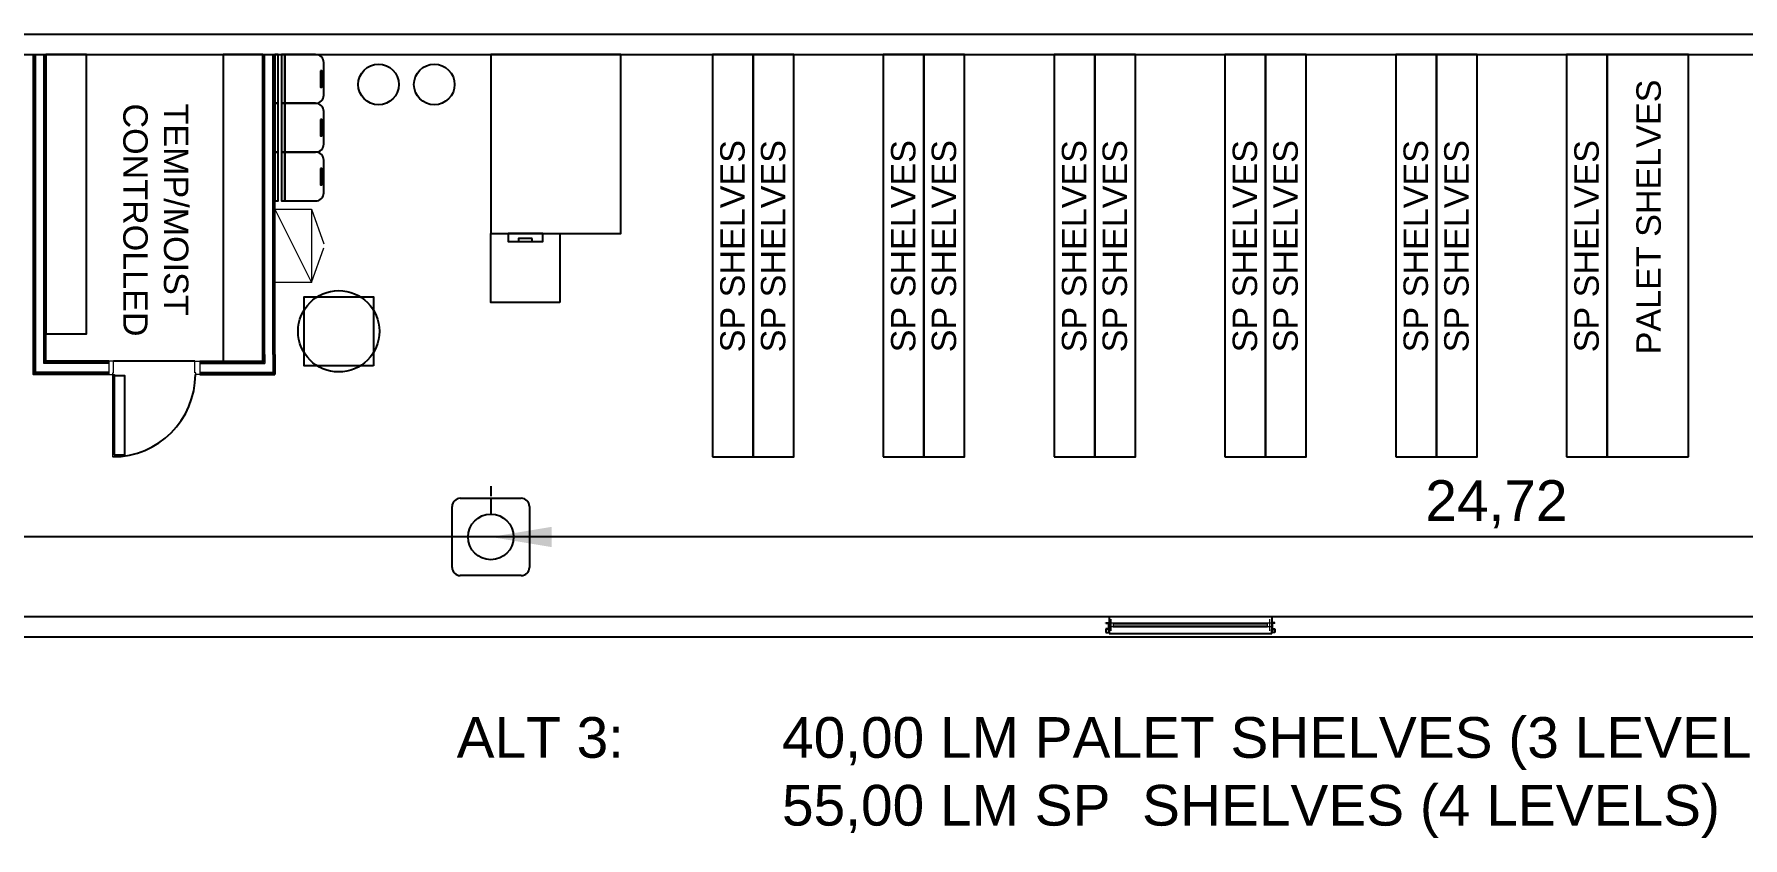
# Model space of a CAD drawing. Header units: millimetres. Extents: x 8.2 to 67, y 11.5 to 35.1.
# Drawn here: x 24.16 to 45.16, y 11.5 to 21.38 of the extents above; entities that cross this region are included whole.
import ezdxf

# ---------------------------------------------------------------- set-up
doc = ezdxf.new("R2010")
doc.units = ezdxf.units.MM
doc.layers.add('Cimentacion', color=7, linetype='Continuous', lineweight=0)
doc.layers.add('Techo baja', color=7, linetype='Continuous', lineweight=0)
doc.layers.add('MAPAS', color=7, linetype='Continuous')
doc.layers.add('sensores-almacen', color=50, linetype='Continuous')
doc.styles.get("Standard").update_dxf_attribs({"font": 'arial.ttf'})
doc.dimstyles.new('ISO-25', dxfattribs={"dimtxt": 0.5, "dimasz": 0.75, "dimexe": 0.5, "dimexo": 0.625, "dimgap": 0.1, "dimtad": 1, "dimtoh": 1, "dimtxsty": 'Standard', "dimcen": 2.5, "dimadec": 0, "dimazin": 0, "dimtfac": 1, "dimtmove": 0, "dimatfit": 3, "dimfxl": 1, "dimarcsym": 0})

# ---------------------------------------------------------------- blocks, each defined once
blk = doc.blocks.new('sensor-almacen')
at = {"layer": 'sensores-almacen'}
for p, q in [((3082.185, 1620.139), (3082.935, 1620.139)), ((3082.085, 1619.289), (3082.085, 1620.039)), ((3083.035, 1620.039), (3083.035, 1619.289)), ((3082.935, 1619.189), (3082.185, 1619.189))]:
    blk.add_line(p, q, dxfattribs=at)
blk.add_lwpolyline([(3082.56, 1620.139), (3082.56, 1619.944)], dxfattribs=at)
blk.add_circle((3082.56, 1619.664), 0.28, dxfattribs=at)
for centre, start, end in [((3082.185, 1620.039), 90, 180), ((3082.935, 1620.039), 0, 90), ((3082.185, 1619.289), 180, 270), ((3082.935, 1619.289), 270, 0)]:
    blk.add_arc(centre, 0.1, start, end, dxfattribs=at)
blk = doc.blocks.new('*D70')
at = {"layer": 'Defpoints', "color": 0, "transparency": 16777216}
for p in [(29.77, 15.198), (29.77, 15.198), (54.495, 15.198)]:
    blk.add_point(p, dxfattribs=at)
at = {"layer": 'MAPAS', "color": 0, "lineweight": -2, "transparency": 16777216}
for p, q in [((29.77, 15.823), (29.77, 15.698)), ((53.745, 15.198), (30.52, 15.198)), ((54.495, 14.573), (54.495, 14.698))]:
    blk.add_line(p, q, dxfattribs=at)
at = {"layer": 'MAPAS', "color": 0, "transparency": 16777216}
for points in [[(30.52, 15.323), (30.52, 15.073), (29.77, 15.198)], [(53.745, 15.323), (53.745, 15.073), (54.495, 15.198)]]:
    blk.add_solid(points, dxfattribs=at)
at = {"layer": 'MAPAS', "color": 0, "transparency": 16777216, "insert": (42.132, 15.599), "char_height": 0.5, "attachment_point": 5}
blk.add_mtext('24,72', dxfattribs=at)

msp = doc.modelspace()

# ---------------------------------------------------------------- linework, layer by layer
for p, q in [((25.15, 21.128), (28.65, 21.128)), ((26.133, 17.357), (25.133, 17.357)), ((45.245, 15.198), (16.937, 15.198)), ((37.33, 14.137), (37.33, 14.142)), ((37.37, 14.215), (37.37, 14.012)), ((37.37, 14.215), (37.37, 14.012)), ((39.37, 14.215), (37.37, 14.215)), ((39.37, 14.215), (39.37, 14.012)), ((39.41, 14.137), (39.41, 14.142)), ((37.33, 14.067), (37.33, 14.062)), ((37.37, 14.012), (39.37, 14.012)), ((39.41, 14.067), (39.41, 14.062))]:
    msp.add_line(p, q)
for points in [[(65.745, 21.378), (65.745, 13.965), (10.995, 13.965), (10.995, 21.378)], [(65.495, 21.128), (65.495, 14.215), (11.245, 14.215), (11.245, 21.128)], [(24.8, 21.128), (24.3, 21.128), (24.3, 17.693), (24.8, 17.693)], [(26.966, 21.128), (26.48, 21.128), (26.48, 17.357), (26.966, 17.357)], [(27.116, 21.128), (27.116, 20.528), (27.156, 20.528), (27.156, 21.128)], [(27.196, 21.128), (27.196, 20.528), (27.236, 20.528), (27.236, 21.128)], [(29.77, 21.128), (29.77, 18.928), (31.37, 18.928), (31.37, 21.128)], [(32.495, 16.182), (32.995, 16.182), (32.995, 21.128), (32.495, 21.128)], [(32.995, 16.182), (33.495, 16.182), (33.495, 21.128), (32.995, 21.128)], [(34.595, 16.182), (35.095, 16.182), (35.095, 21.128), (34.595, 21.128)], [(35.095, 16.182), (35.595, 16.182), (35.595, 21.128), (35.095, 21.128)], [(36.695, 16.182), (37.195, 16.182), (37.195, 21.128), (36.695, 21.128)], [(37.195, 16.182), (37.695, 16.182), (37.695, 21.128), (37.195, 21.128)], [(38.795, 16.182), (39.295, 16.182), (39.295, 21.128), (38.795, 21.128)], [(39.295, 16.182), (39.795, 16.182), (39.795, 21.128), (39.295, 21.128)], [(40.895, 16.182), (41.395, 16.182), (41.395, 21.128), (40.895, 21.128)], [(41.395, 16.182), (41.895, 16.182), (41.895, 21.128), (41.395, 21.128)], [(42.995, 16.182), (43.495, 16.182), (43.495, 21.128), (42.995, 21.128)], [(44.495, 16.182), (44.495, 21.128), (43.495, 21.128), (43.495, 16.182)], [(27.676, 20.928), (27.676, 20.728), (27.693, 20.728), (27.693, 20.928)], [(27.116, 20.528), (27.116, 19.928), (27.156, 19.928), (27.156, 20.528)], [(27.196, 20.528), (27.196, 19.928), (27.236, 19.928), (27.236, 20.528)], [(27.676, 20.328), (27.676, 20.128), (27.693, 20.128), (27.693, 20.328)], [(27.116, 19.928), (27.116, 19.328), (27.156, 19.328), (27.156, 19.928)], [(27.196, 19.928), (27.196, 19.328), (27.236, 19.328), (27.236, 19.928)], [(27.676, 19.728), (27.676, 19.528), (27.693, 19.528), (27.693, 19.728)], [(30.62, 18.078), (29.77, 18.078), (29.77, 18.928), (30.62, 18.928)], [(30.408, 18.928), (29.983, 18.928), (29.983, 18.828), (30.408, 18.828)], [(30.28, 18.868), (30.11, 18.868), (30.11, 18.828), (30.28, 18.828)], [(28.326, 17.301), (27.476, 17.301), (27.476, 18.151), (28.326, 18.151)], [(25.268, 16.204), (25.144, 16.204), (25.144, 17.181), (25.268, 17.181)], [(37.33, 14.022), (37.37, 14.022), (37.37, 14.062), (37.33, 14.062)], [(39.41, 14.022), (39.37, 14.022), (39.37, 14.062), (39.41, 14.062)]]:
    msp.add_lwpolyline(points, close=True)
for points in [[(25.073, 17.197), (24.15, 17.197), (24.15, 21.128)], [(25.073, 17.209), (24.163, 17.209), (24.163, 21.128)], [(25.073, 17.344), (24.288, 17.344), (24.288, 21.128)], [(25.073, 17.357), (24.3, 17.357), (24.3, 21.128)], [(26.966, 17.441), (26.966, 21.128)], [(26.979, 17.441), (26.979, 21.128)], [(27.104, 17.441), (27.104, 21.128)], [(27.116, 17.441), (27.116, 21.128)], [(26.966, 17.441), (26.966, 17.357)], [(26.979, 17.441), (26.979, 17.344)], [(27.104, 17.441), (27.104, 17.209)], [(27.116, 17.441), (27.116, 17.197)], [(26.193, 17.357), (26.966, 17.357)], [(26.193, 17.344), (26.979, 17.344)], [(26.193, 17.209), (27.104, 17.209)], [(26.193, 17.197), (27.116, 17.197)], [(37.33, 14.142), (37.37, 14.142), (37.37, 14.062), (37.33, 14.062)], [(37.33, 14.137), (37.365, 14.137), (37.365, 14.067), (37.33, 14.067)], [(39.41, 14.142), (39.37, 14.142), (39.37, 14.062), (39.41, 14.062)], [(39.41, 14.137), (39.375, 14.137), (39.375, 14.067), (39.41, 14.067)]]:
    msp.add_lwpolyline(points)
for points in [[(27.236, 21.128), (27.236, 20.528), (27.616, 20.528, 0.414214), (27.716, 20.628), (27.716, 21.028, 0.414214), (27.616, 21.128)], [(27.236, 20.528), (27.236, 19.928), (27.616, 19.928, 0.414214), (27.716, 20.028), (27.716, 20.428, 0.414214), (27.616, 20.528)], [(27.236, 19.928), (27.236, 19.328), (27.616, 19.328, 0.414214), (27.716, 19.428), (27.716, 19.828, 0.414214), (27.616, 19.928)]]:
    msp.add_lwpolyline(points, format="xyb", close=True)
for centre, radius in [((28.39, 20.76), 0.25), ((29.075, 20.76), 0.25), ((27.901, 17.726), 0.5)]:
    msp.add_circle(centre, radius)
msp.add_arc((25.123, 17.197), 1.015, 270, 0)
at = {"layer": 'Cimentacion'}
for p, q in [((24.175, 17.222), (24.175, 21.128)), ((24.275, 17.332), (24.275, 21.128)), ((26.991, 17.441), (26.991, 21.128)), ((27.091, 17.441), (27.091, 21.128)), ((26.991, 17.441), (26.991, 17.332)), ((27.091, 17.441), (27.091, 17.222)), ((25.073, 17.332), (24.275, 17.332)), ((26.193, 17.332), (26.991, 17.332)), ((25.073, 17.222), (24.175, 17.222)), ((26.193, 17.222), (27.091, 17.222)), ((37.37, 14.142), (39.37, 14.142)), ((37.395, 14.045), (37.395, 14.188)), ((37.395, 14.045), (37.395, 14.188)), ((37.42, 14.142), (39.32, 14.142)), ((37.42, 14.129), (39.32, 14.129)), ((37.42, 14.104), (39.32, 14.104)), ((37.42, 14.092), (39.32, 14.092)), ((39.345, 14.045), (39.345, 14.188))]:
    msp.add_line(p, q, dxfattribs=at)
for points in [[(25.073, 17.197), (25.123, 17.197), (25.123, 17.217), (25.133, 17.217), (25.133, 17.357), (25.073, 17.357), (25.073, 17.197)], [(26.193, 17.197), (26.143, 17.197), (26.143, 17.217), (26.133, 17.217), (26.133, 17.357), (26.193, 17.357), (26.193, 17.197)], [(25.123, 16.182), (25.123, 17.197), (25.144, 17.197), (25.144, 16.182), (25.123, 16.182)], [(37.37, 14.142), (37.42, 14.142), (37.42, 14.092), (37.37, 14.092), (37.37, 14.142)], [(39.32, 14.142), (39.37, 14.142), (39.37, 14.092), (39.32, 14.092), (39.32, 14.142)]]:
    msp.add_lwpolyline(points, close=True, dxfattribs=at)
at = {"layer": 'Techo baja'}
for p, q in [((27.116, 19.227), (27.566, 18.327)), ((27.566, 19.227), (27.718, 18.803)), ((27.566, 18.327), (27.718, 18.75))]:
    msp.add_line(p, q, dxfattribs=at)
msp.add_lwpolyline([(27.566, 19.227), (27.566, 18.327), (27.116, 18.327), (27.116, 19.227), (27.566, 19.227)], close=True, dxfattribs=at)

# ---------------------------------------------------------------- block references
msp.add_blockref('sensor-almacen', (-3052.79, -1604.466))

# ---------------------------------------------------------------- texts
at = {"char_height": 0.3, "attachment_point": 1}
for s, width, insert, rotation in [('PALET SHELVES', 3.68529, (43.853, 17.443), 90), ('TEMP/MOIST\\PCONTROLLED', 3.45722, (26.052, 20.526), 270), ('SP SHELVES', 3.45722, (32.59, 17.468), 90), ('SP SHELVES', 3.45722, (33.09, 17.468), 90), ('SP SHELVES', 3.45722, (34.69, 17.468), 90), ('SP SHELVES', 3.45722, (35.19, 17.468), 90), ('SP SHELVES', 3.45722, (36.79, 17.468), 90), ('SP SHELVES', 3.45722, (37.29, 17.468), 90), ('SP SHELVES', 3.45722, (38.89, 17.468), 90), ('SP SHELVES', 3.45722, (39.39, 17.468), 90), ('SP SHELVES', 3.45722, (40.99, 17.468), 90), ('SP SHELVES', 3.45722, (41.49, 17.468), 90), ('SP SHELVES', 3.45722, (43.09, 17.468), 90)]:
    msp.add_mtext_dynamic_manual_height_columns(s, width=width, gutter_width=2.269, heights=[0], dxfattribs=dict(at, insert=insert, rotation=rotation))
at = {"insert": (29.35, 12.984), "char_height": 0.5, "attachment_point": 1}
msp.add_mtext_dynamic_manual_height_columns('ALT 3:^I40,00 LM PALET SHELVES (3 LEVELS) \\P^I^I55,00 LM SP  SHELVES (4 LEVELS)', width=21.18936, gutter_width=2.269, heights=[0], dxfattribs=at)

# ---------------------------------------------------------------- dimensions: what is measured, and where the dimension line sits
at = {"layer": 'MAPAS'}
dim = msp.add_linear_dim(base=(29.7702, 15.1983), p1=(54.4947, 15.1983), p2=(29.7702, 15.1983), dimstyle='ISO-25', dxfattribs=at)
dim.commit()
dim.dimension.update_dxf_attribs({"geometry": '*D70', "text_midpoint": (42.1324, 15.5987)})

doc.saveas('drawing.dxf')
